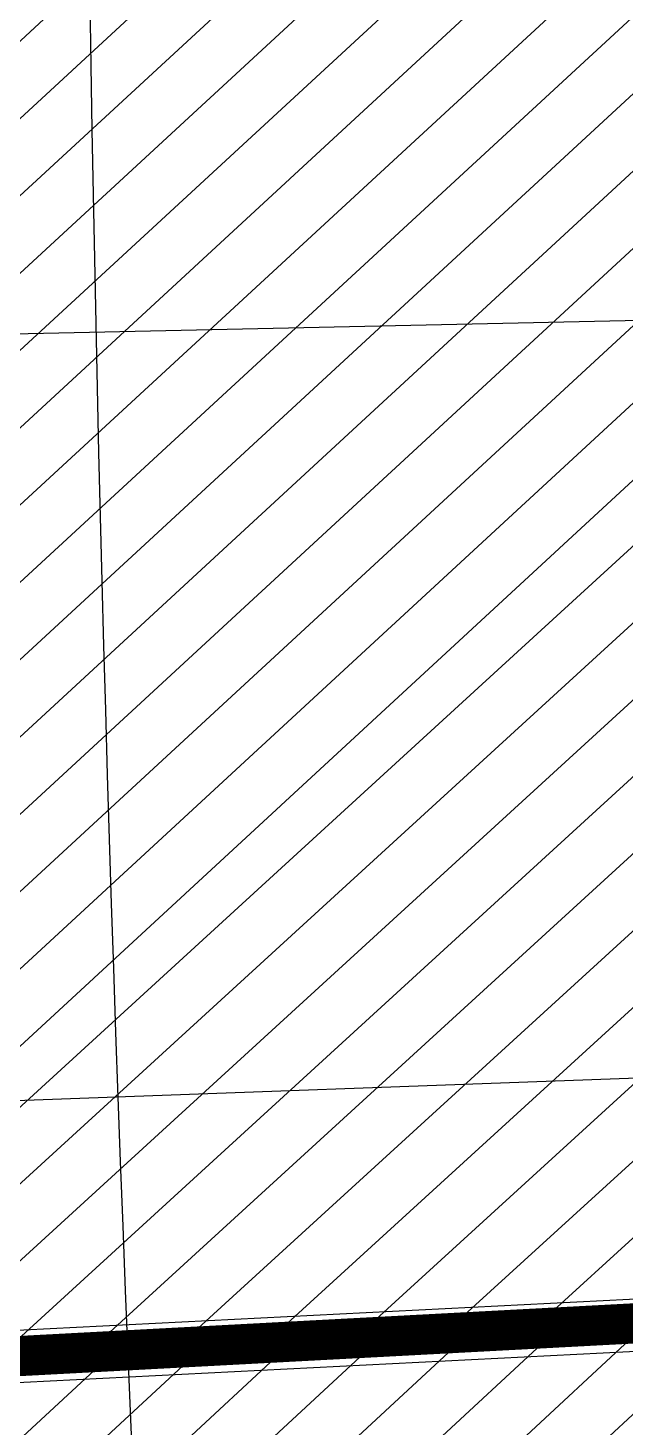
# Model space of a CAD drawing. Extents: x -678889171 to 586587, y -792238163 to 335485.
# Drawn here: x -678760393 to -678752958, y -792076252 to -792058849 of the extents above; entities that cross this region are included whole.
import ezdxf
from ezdxf.enums import TextEntityAlignment as Align

# ---------------------------------------------------------------- set-up
doc = ezdxf.new("R2010")
doc.units = 0
doc.header["$MEASUREMENT"] = 0
doc.layers.get('0').update_dxf_attribs({"color": 8})
for name, color, linetype in [('A-FLOR-PATT', 252, 'Continuous'), ('A-SITE-PATT', 252, 'Continuous'), ('A-WALL', 252, 'Continuous')]:
    doc.layers.add(name, color=color, linetype=linetype)
for name, color, linetype, lineweight in [('BASEMENT3 LAYOUT$0$A-TABL-TEXT', 252, 'Continuous', 30), ('BASEMENT3 LAYOUT$0$HATCH11', 252, 'Continuous', 15), ('BASEMENT3 LAYOUT$0$TEXT6', 252, 'Continuous', 0)]:
    doc.layers.add(name, color=color, linetype=linetype, lineweight=lineweight)
doc.styles.add('Ground floor Towers$0$$Bas01-Rname$0$EN-SC', font='swissc.ttf')
doc.styles.add('Ground floor Towers$0$$Bas01-Rname$0$EN-SCL', font='swisscl.ttf')
doc.styles.add('Ground floor Towers$0$04-Ground Floor$0$V2-lower ground$0$LEVEL  FOR LICENSE LOWER GR$0$$LG- LEVEL$0$AR-SR', font='sarb.shx')

# ---------------------------------------------------------------- blocks, each defined once
blk = doc.blocks.new('A$C61C61320')
at = {"layer": 'BASEMENT3 LAYOUT$0$HATCH11'}
h = blk.add_hatch(dxfattribs=at)
h.set_pattern_fill('JIS_WOOD', color=256, scale=1000, style=0)
h.set_pattern_definition([(45, (-55979.95959305647, -92778.05480168064), (-499.9999991609842, 499.9999991609843), [])])
edge = h.paths.add_edge_path()
edge.add_line((-21467.74319023453, -134455.7384705361), (-52625.22989511769, -137297.8907696561))
edge.add_arc((469730.797268165, -78930.5305383486), 525606.8567419754, 175.7647423383216, 186.3757064635938, ccw=False)
edge.add_arc((-39265.1562679424, -44102.43736154633), 15691.08979022459, 0.9729785529091828, 165.2727067888424, ccw=False)
edge.add_arc((542230.0773749191, -76004.92878418005), 566720.1514529854, 176.7459500062832, 185.9199427217102)
at = {"layer": 'BASEMENT3 LAYOUT$0$TEXT6'}
h = blk.add_hatch(dxfattribs=at)
h.set_pattern_fill('JIS_WOOD', color=256, scale=1000, style=0)
h.set_pattern_definition([(45, (-843775.3736575155, -469599.9160835323), (-499.9999991609842, 499.9999991609843), [])])
h.paths.add_polyline_path([(-48073.17453308101, -174366.9252005816), (-52827.70401773683, -137283.3745918828), (-21470.42890679266, -134427.2130430685), (-18376.25980977295, -161775.8762387046), (-18368.17453308101, -175467.8413407506), (-18518.17453308101, -176466.9552695606), (-18518.17453308101, -178386.9252005816), (-18368.17453308101, -183011.1167942794), (-18362.29752682254, -198446.5368052525), (-18168.17453308101, -202281.2411916029), (-18360.0892563893, -208926.9252005816), (-21225.79736915685, -208049.6763489796), (-45692.61271465314, -203035.1575495943), (-55544.17996463575, -201566.2036034855), (-64372.75623362488, -200382.3687026045), (-73244.07786642597, -199325.5838570178), (-82129.48166527948, -198394.9150768394), (-90383.39706973708, -197394.4851778569), (-93352.28011348587, -194591.9241360954), (-93352.28011348587, -177285.8004086108), (-93172.93907456682, -174906.1366184817), (-50378.17453308101, -174866.9252005816)])
for p, q in [((-50475.71622401453, -136769.5155152763), (-23899.60671228589, -134328.6604855766)), ((-50416.26785891317, -137416.7912616833), (-23840.15834718454, -134975.9362319836))]:
    blk.add_line(p, q)
at = {"layer": 'BASEMENT3 LAYOUT$0$A-TABL-TEXT', "const_width": 500}
blk.add_lwpolyline([(-21624.81525461411, -134385.9092588706), (-52632.098709682, -137298.535982349)], dxfattribs=at)
blk = doc.blocks.new('2')
for p, q in [((67445.14007757884, 95427.84518935505), (94021.24958930747, 97868.70021905476)), ((67504.5884426802, 94780.569442948), (94080.69795440882, 97221.42447264775))]:
    blk.add_line(p, q)
at = {"layer": 'BASEMENT3 LAYOUT$0$A-TABL-TEXT', "const_width": 500}
blk.add_lwpolyline([(96296.04104697926, 97811.4514457607), (65288.75759191136, 94898.82472228236)], dxfattribs=at)
blk = doc.blocks.new('GR')
at = {"layer": 'A-FLOR-PATT'}
for p, q in [((34394.1336989507, 122874.9460860872), (113290, 127785)), ((35121.24014303024, 113310.0954566553), (113265, 119325))]:
    blk.add_line(p, q, dxfattribs=at)
for centre, radius, start, end in [((687279.656740699, 163488.6097753342), 649022.5456272444, 169.8809308091749, 188.016783999427), ((632160.654919429, 163506.251165366), 605195.8226879981, 171.0737824436527, 190.1263033448895), ((632160.6549194276, 163506.2511653661), 599695.8226879967, 171.0616030214717, 190.2201678661017), ((632160.6549194327, 163506.2511653659), 599145.8226880017, 171.0631954506245, 190.2296506374575)]:
    blk.add_arc(centre, radius, start, end, dxfattribs=at)
at = {"layer": 'A-FLOR-PATT', "style": 'Ground floor Towers$0$04-Ground Floor$0$V2-lower ground$0$LEVEL  FOR LICENSE LOWER GR$0$$LG- LEVEL$0$AR-SR', "flags": 12}
for tag, p in [('L', (30296.07288644527, 72859.53473235783)), ('P', (30237.50458115668, 72203.99769414036))]:
    blk.add_attdef(tag, text='', height=500, dxfattribs=at).set_placement(p, align=Align.RIGHT)
at = {"layer": 'A-FLOR-PATT'}
for tag, p, height, style in [('N', (85492.25876324323, 56633.4995742733), 250, 'Ground floor Towers$0$$Bas01-Rname$0$EN-SC'), ('N', (89389.48149106537, 56633.4995742733), 250, 'Ground floor Towers$0$$Bas01-Rname$0$EN-SC'), ('N', (94597.61363499537, 56633.4995742733), 250, 'Ground floor Towers$0$$Bas01-Rname$0$EN-SC'), ('AN', (85922.66280553787, 56313.08159666645), 200, 'Ground floor Towers$0$$Bas01-Rname$0$EN-SCL'), ('AN', (89819.88553336001, 56313.08159666645), 200, 'Ground floor Towers$0$$Bas01-Rname$0$EN-SCL'), ('AN', (95028.01767729002, 56313.08159666645), 200, 'Ground floor Towers$0$$Bas01-Rname$0$EN-SCL'), ('SN', (85299.47460008037, 56025.08594095582), 200, 'Ground floor Towers$0$$Bas01-Rname$0$EN-SCL'), ('SN', (89196.69732790251, 56025.08594095582), 200, 'Ground floor Towers$0$$Bas01-Rname$0$EN-SCL'), ('SN', (94404.82947183252, 56025.08594095582), 200, 'Ground floor Towers$0$$Bas01-Rname$0$EN-SCL'), ('F', (85927.04975899268, 56008.67972904726), 200, 'Ground floor Towers$0$$Bas01-Rname$0$EN-SCL'), ('F', (89824.27248681482, 56008.67972904726), 200, 'Ground floor Towers$0$$Bas01-Rname$0$EN-SCL'), ('F', (95032.40463074483, 56008.67972904726), 200, 'Ground floor Towers$0$$Bas01-Rname$0$EN-SCL')]:
    blk.add_attdef(tag, p, '', height=height, dxfattribs=dict(at, style=style))
at = {"layer": 'A-FLOR-PATT', "style": 'Ground floor Towers$0$$Bas01-Rname$0$EN-SCL', "width": 0.8}
for p in [(85305.16036184286, 56295.1433535593), (89202.383089665, 56295.1433535593), (94410.51523359501, 56295.1433535593)]:
    blk.add_attdef('FN', p, '', height=250, dxfattribs=at)

msp = doc.modelspace()

# ---------------------------------------------------------------- block references
at = {"layer": 'A-SITE-PATT', "rotation": 357.6731745000001}
for name, p in [('2', (-678833487.1858103, -792167746.3685482, -212772)), ('A$C61C61320', (-678706236.4347705, -791940527.995869, -212772))]:
    msp.add_blockref(name, p, dxfattribs=at)

# ---------------------------------------------------------------- next in the draw order: block references
at = {"layer": 'A-WALL', "rotation": 357.6731745000001}
msp.add_blockref('GR', (-678804025.0995113, -792184118.4910543, -212772), dxfattribs=at)

doc.saveas('drawing.dxf')
